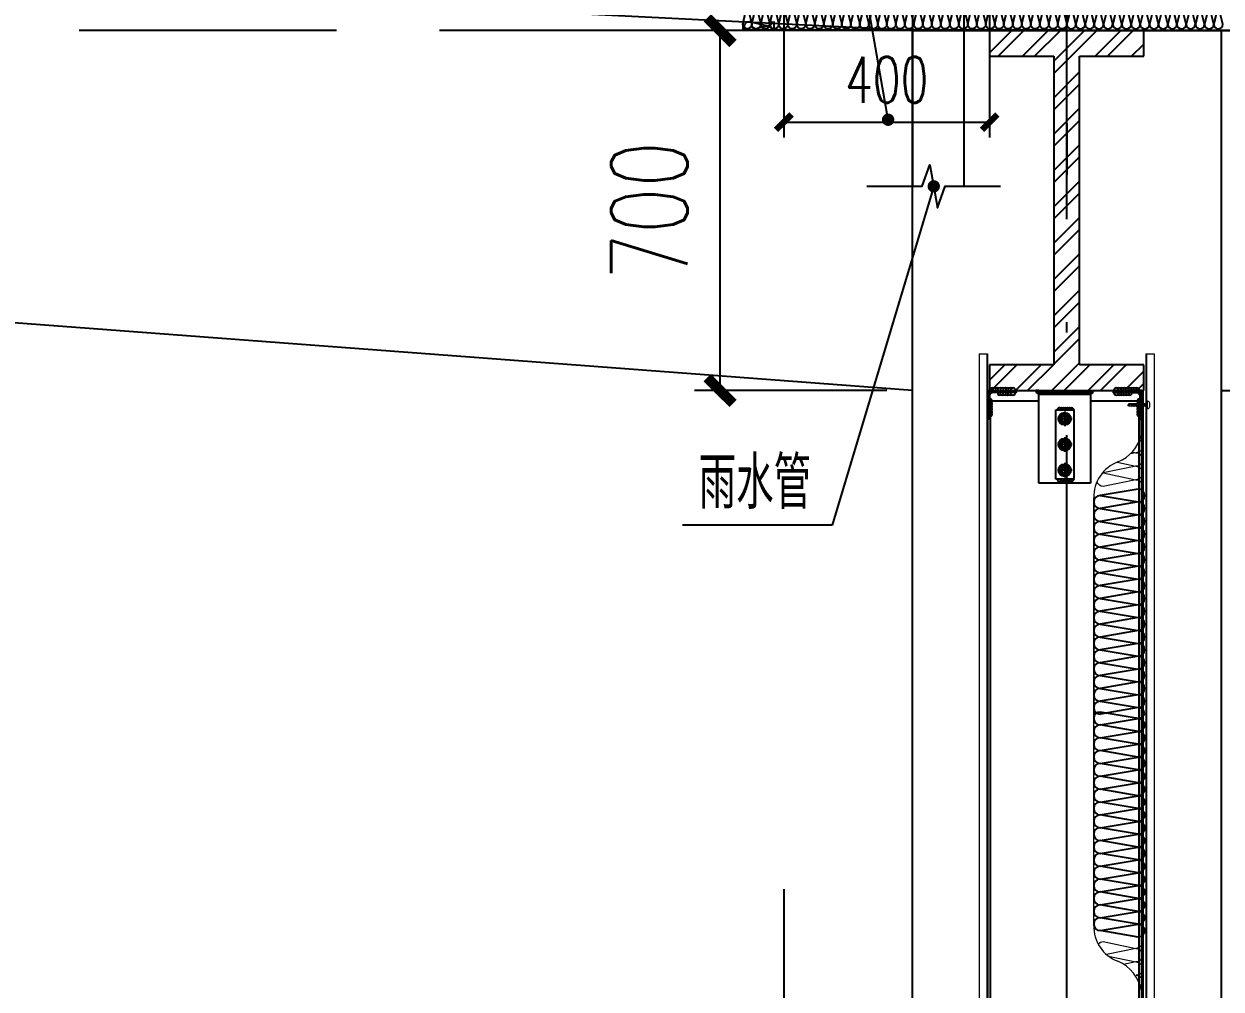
# Model space of a CAD drawing. Extents: x -1899985 to -450366, y 556196 to 2151267.
# Drawn here: x -1754638 to -1752310, y 578093 to 579970 of the extents above; entities that cross this region are included whole.
import ezdxf

# ---------------------------------------------------------------- set-up
doc = ezdxf.new("R2010")
doc.units = 0
doc.header["$LTSCALE"] = 1000
doc.header["$MEASUREMENT"] = 0
for name, pattern in [('__DASH', [0.35, 0.25, -0.1]), ('CENTER', [2, 1.25, -0.25, 0.25, -0.25]), ('DOTE', [2.4200000000000004, 2, -0.2, 0.02, -0.2]), ('ZN-DASH', [0.35, 0.25, -0.1])]:
    doc.linetypes.add(name, pattern=pattern)
doc.layers.get('Defpoints').update_dxf_attribs({"color": 210})
for name, color, linetype in [('!ZN1-填充-8', 8, 'Continuous'), ('!ZN4-焊缝-8', 8, 'Continuous'), ('!ZN4-辅助材料-1', 1, 'Continuous'), ('!ZN5-钢材投影-40', 40, 'Continuous'), ('!ZN5-钢材断面-2', 2, 'Continuous'), ('!ZN6-虚线-8', 8, 'ZN-DASH'), ('A-AXIS-DOTE', 14, 'DOTE'), ('A-AXIS-SYMB', 3, 'Continuous'), ('A-LIN-V', 9, 'Continuous'), ('COLUMN', 9, 'Continuous'), ('DIM_SYMB', 3, 'Continuous'), ('Fill', 8, 'Continuous'), ('PUB_TEXT', 7, 'Continuous'), ('建-墙-填充', 8, 'Continuous'), ('建-尺寸', 3, 'Continuous'), ('建-柱-钢', 9, 'Continuous'), ('焊缝', 8, 'Continuous')]:
    doc.layers.add(name, color=color, linetype=linetype)
doc.layers.add('0_INSULATION', color=252, linetype='Continuous', lineweight=9, transparency=0.2)
doc.layers.add('0_SCREW RIVET', color=4, linetype='Continuous', lineweight=15)
doc.layers.add('彩钢板', color=6, linetype='Continuous', lineweight=15)
doc.styles.add('_TCH_DIM', font='SIMPLEX', dxfattribs={"bigfont": 'GBCBIG'})
doc.styles.add('_TCH_DIM_T3', font='SIMPLEX', dxfattribs={"width": 0.7058823529411765, "bigfont": 'GBCBIG'})
doc.styles.add('A-DIM_T3', font='SIMPLEX', dxfattribs={"width": 0.7058823529411765, "bigfont": 'GBCBIG'})
doc.dimstyles.new('_TCH_ARCH&&30', dxfattribs={"dimtxt": 89.25, "dimasz": 30, "dimexe": 30, "dimexo": 30, "dimgap": 37.87500000000001, "dimtad": 1, "dimdec": 0, "dimzin": 0, "dimdsep": 46, "dimtxsty": '_TCH_DIM_T3', "dimblk": 'ARCHTICK', "dimcen": 0.09, "dimclrt": 7, "dimazin": 2, "dimtfac": 1, "dimtdec": 0, "dimtix": 1, "dimtmove": 2, "dimatfit": 3, "dimfxl": 0, "dimtolj": 1, "dimtzin": 0, "dimarcsym": 0})
doc.dimstyles.new('A-DIM&&50', dxfattribs={"dimtxt": 148.75, "dimasz": 50, "dimexe": 50, "dimexo": 50, "dimgap": 63.12500000000001, "dimtad": 1, "dimdec": 0, "dimzin": 0, "dimdsep": 46, "dimtxsty": 'A-DIM_T3', "dimblk": 'ARCHTICK', "dimcen": 0.09, "dimclrt": 7, "dimazin": 2, "dimtfac": 1, "dimtdec": 0, "dimtix": 1, "dimtmove": 2, "dimatfit": 3, "dimfxl": 0, "dimtolj": 1, "dimtzin": 0, "dimarcsym": 0})

# ---------------------------------------------------------------- blocks, each defined once
blk = doc.blocks.new('G$CBF9D2CED')
at = {"layer": '建-墙-填充'}
h = blk.add_hatch(dxfattribs=at)
h.set_pattern_fill('金属', color=256, scale=20, style=0)
h.set_pattern_definition([(45, (0, 0), (-35.35533905932738, 35.35533905932738), []), (45, (23.570226, 0), (-35.35533905932738, 35.35533905932738), [])])
h.paths.add_polyline_path([(-150.0000014852267, 2.117594704031944e-07), (-150.0000014852267, -49.99999992363155), (-25, -50), (-24.99999997392297, -649.9999995322432), (-150.0000006088521, -649.9999998990679), (-150.0000004386529, -700.0000004129251), (150.000001758337, -700.0000000594882), (150.0000015965197, -650.0000006910414), (24.99999989033677, -650.0000002298038), (25, -50), (149.9999985147733, -49.99999992363155), (149.9999985147733, 7.636845111846924e-08)])
at = {"layer": '建-柱-钢'}
for p, q in [((-150.0000014852267, 2.117594704031944e-07), (-150.0000014852267, -49.99999992363155)), ((149.9999985147733, 7.636845111846924e-08), (-150.0000014852267, 2.117594704031944e-07)), ((149.9999985147733, -49.99999992363155), (149.9999985147733, 7.636845111846924e-08)), ((-150.0000014852267, -49.99999992363155), (-25, -50)), ((-25, -50), (-24.99999997392297, -649.9999995322432)), ((24.99999989033677, -650.0000002298038), (25, -50)), ((25, -50), (149.9999985147733, -49.99999992363155)), ((-24.99999997392297, -649.9999995322432), (-150.0000006088521, -649.9999998990679)), ((-150.0000006088521, -649.9999998990679), (-150.0000004386529, -700.0000004129251)), ((150.0000015965197, -650.0000006910414), (24.99999989033677, -650.0000002298038)), ((150.000001758337, -700.0000000594882), (150.0000015965197, -650.0000006910414)), ((-150.0000004386529, -700.0000004129251), (150.000001758337, -700.0000000594882))]:
    blk.add_line(p, q, dxfattribs=at)
blk = doc.blocks.new('$LinePat$岩棉板')
at = {"color": 0}
for p, q in [((0, -17), (12, -67)), ((12, -67), (24, -17))]:
    blk.add_line(p, q, dxfattribs=at)
for points in [[(24, -1.5), (-3.552713678800501e-15, -1.5)], [(24, -84), (-3.552713678800501e-15, -84)]]:
    blk.add_lwpolyline(points)
for centre, start, end in [((12, -17), 0, 180), ((0, -67), 270, 0), ((24, -67), 180, 270)]:
    blk.add_arc(centre, 12, start, end, dxfattribs=at)
blk = doc.blocks.new('_ArchTick')
at = {"color": 0, "linetype": 'ByBlock', "const_width": 0.4}
blk.add_lwpolyline([(-0.5, -0.5), (0.5, 0.5)], dxfattribs=at)
blk = doc.blocks.new('*D509')
at = {"layer": 'A-AXIS-SYMB', "color": 0, "lineweight": -2}
for p, q in [((1161223.572525738, -3405789.26014045), (1161223.572525738, -3406047.267350091)), ((1161623.572524659, -3405789.260141014), (1161623.572524659, -3406047.267350091)), ((1161223.572525738, -3406017.267350091), (1161623.572524659, -3406017.267350091))]:
    blk.add_line(p, q, dxfattribs=at)
at = {"layer": 'Defpoints', "color": 0}
for p in [(1161223.572525738, -3405759.26014045), (1161623.572524659, -3405759.260141014), (1161623.572524659, -3406017.267350091)]:
    blk.add_point(p, dxfattribs=at)
at = {"layer": 'A-AXIS-SYMB', "color": 0, "lineweight": -2, "xscale": 30, "yscale": 30, "zscale": 30, "rotation": 180}
blk.add_blockref('_ArchTick', (1161223.572525738, -3406017.267350091), dxfattribs=at)
at = {"layer": 'A-AXIS-SYMB', "color": 0, "lineweight": -2, "xscale": 30, "yscale": 30, "zscale": 30}
blk.add_blockref('_ArchTick', (1161623.572524659, -3406017.267350091), dxfattribs=at)
at = {"layer": 'A-AXIS-SYMB', "color": 7, "insert": (1161423.572525199, -3405934.767350091), "char_height": 89.25, "attachment_point": 5, "style": '_TCH_DIM_T3'}
blk.add_mtext('\\A1;400', dxfattribs=at)
blk = doc.blocks.new('*D490')
at = {"layer": 'Defpoints', "color": 0}
for p in [(15826.1704230386, 699.9999999991852), (16200.00000000164, 699.9999999991853), (16200.00000000071, -8.148614718690586e-10)]:
    blk.add_point(p, dxfattribs=at)
at = {"layer": '建-尺寸', "color": 0, "lineweight": -2}
for p, q in [((16150.00000000164, 699.9999999991853), (15776.1704230386, 699.9999999991852)), ((15826.1704230386, -8.149215882500418e-10), (15826.1704230386, 699.9999999991852)), ((16150.00000000071, -8.14869512482307e-10), (15776.1704230386, -8.149296288632902e-10))]:
    blk.add_line(p, q, dxfattribs=at)
at = {"layer": '建-尺寸', "color": 0, "lineweight": -2, "xscale": 50, "yscale": 50, "zscale": 50}
for p, rotation in [((15826.1704230386, 699.9999999991852), 90), ((15826.1704230386, -8.149215882500418e-10), 270)]:
    blk.add_blockref('_ArchTick', p, dxfattribs=dict(at, rotation=rotation))
at = {"layer": '建-尺寸', "color": 7, "insert": (15688.6704230386, 349.9999999991806), "char_height": 148.75, "attachment_point": 5, "rotation": 90, "style": 'A-DIM_T3'}
blk.add_mtext('\\A1;700', dxfattribs=at)
blk = doc.blocks.new('*D491')
at = {"layer": 'Defpoints', "color": 0}
for p in [(250.0002795227384, 699.9999999991854), (623.8298564857712, 699.9999999991855), (250.0002795236652, -8.147870200265776e-10)]:
    blk.add_point(p, dxfattribs=at)
at = {"layer": '建-尺寸', "color": 0, "lineweight": -2}
for p, q in [((300.0002795227384, 699.9999999991855), (673.8298564857712, 699.9999999991855)), ((623.8298564857713, -8.147269036455945e-10), (623.8298564857712, 699.9999999991855)), ((300.0002795236652, -8.147789794133292e-10), (673.8298564857713, -8.147188630323461e-10))]:
    blk.add_line(p, q, dxfattribs=at)
at = {"layer": '建-尺寸', "color": 0, "lineweight": -2, "xscale": 50, "yscale": 50, "zscale": 50}
for p, rotation in [((623.8298564857712, 699.9999999991855), 90), ((623.8298564857713, -8.147269036455945e-10), 270)]:
    blk.add_blockref('_ArchTick', p, dxfattribs=dict(at, rotation=rotation))
at = {"layer": '建-尺寸', "color": 7, "insert": (486.3298564857712, 349.9999999991851), "char_height": 148.75, "attachment_point": 5, "rotation": 90, "style": 'A-DIM_T3'}
blk.add_mtext('\\A1;700', dxfattribs=at)
blk = doc.blocks.new('ZN-角钢56X56X4')
at = {"layer": '!ZN1-填充-8'}
h = blk.add_hatch(dxfattribs=at)
h.set_pattern_fill('ANSI32', color=256, scale=0.5, style=0)
h.set_pattern_definition([(45, (0, 0), (-3.367596045400933, 3.367596045400933), []), (45, (2.245065, 0), (-3.367596045400933, 3.367596045400933), [])])
edge = h.paths.add_edge_path()
edge.add_line((0, 0), (-1.243449787580175e-14, 56))
edge.add_line((0, 56), (2.66666666666606, 56))
edge.add_arc((2.666666666665151, 54.66666666666515), 1.333333333334849, 359.9999999999609, 89.99999999996089, ccw=False)
edge.add_line((4, 54.66666666666424), (4.00000000000001, 10))
edge.add_arc((10, 10), 6, 180, 270)
edge.add_line((10, 4), (54.66666666666606, 4.00000000000001))
edge.add_arc((54.66666666666515, 2.666666666665151), 1.333333333334849, 359.9999999999609, 89.99999999996089, ccw=False)
edge.add_line((56, 2.666666666664241), (56, 0))
edge.add_line((56, 0), (0, -1.243449787580175e-14))
at = {"layer": '!ZN5-钢材断面-2'}
blk.add_lwpolyline([(0, 0), (0, 56), (2.66666666666606, 56, -0.4142135623730951), (4, 54.66666666666424), (4, 10, 0.4142135623730951), (10, 4), (54.66666666666606, 4, -0.4142135623730951), (56, 2.666666666664241), (56, 0), (0, 0)], format="xyb", dxfattribs=at)
blk = doc.blocks.new('53456465')
at = {"layer": '!ZN1-填充-8', "ltscale": 2}
for points in [[(-1752620.39968195, 579476.6699625604), (-1752614.39968195, 579476.6699625604), (-1752614.39968195, 579470.6699625604, -0.4142135623730951)], [(-1752508.39968195, 579476.6699627778), (-1752514.39968195, 579476.6699627778), (-1752514.39968195, 579470.6699627778, 0.4142135623730951)]]:
    blk.add_hatch(color=8, dxfattribs=at).paths.add_polyline_path(points)
for points in [[(-1752614.39968195, 579476.6699625604), (-1752620.39968195, 579476.6699625604, 0.414213562373095), (-1752614.39968195, 579470.6699625604)], [(-1752514.39968195, 579476.6699627778), (-1752508.39968195, 579476.6699627778, -0.414213562373095), (-1752514.39968195, 579470.6699627778)]]:
    blk.add_lwpolyline(points, format="xyb", dxfattribs=at)
at = {"layer": '!ZN4-焊缝-8', "color": 8, "ltscale": 20}
for centre, radius, start, end in [((-1752704.726505566, 579476.6699628157), 4.999999999990565, 60.00000000160313, 180), ((-1752699.726505566, 579476.6699628157), 4.999999999990565, 60.00000000160313, 180), ((-1752699.726505566, 579476.6699628157), 4.999999999985448, 119.9999999983969, 180), ((-1752694.726505566, 579476.6699628157), 4.999999999990565, 60.00000000160313, 180), ((-1752694.726505566, 579476.6699628157), 4.999999999985448, 119.9999999983969, 180), ((-1752690.31859244, 579472.6699628157), 5.000000000003167, 180, 299.9999999983969), ((-1752689.726505566, 579476.6699628157), 4.999999999990565, 60.00000000160313, 180), ((-1752689.726505566, 579476.6699628157), 4.999999999985448, 119.9999999983969, 180), ((-1752685.31859244, 579472.6699628157), 5.000000000003167, 180, 299.9999999983969), ((-1752685.31859244, 579472.6699628157), 5, 180, 240.0000000016028), ((-1752684.726505566, 579476.6699628157), 4.999999999990565, 60.00000000160313, 180), ((-1752684.726505566, 579476.6699628157), 4.999999999985448, 119.9999999983969, 180), ((-1752680.31859244, 579472.6699628157), 5.000000000003167, 180, 299.9999999983969), ((-1752680.31859244, 579472.6699628157), 5, 180, 240.0000000016028), ((-1752679.726505566, 579476.6699628157), 4.999999999990565, 60.00000000160313, 180), ((-1752679.726505566, 579476.6699628157), 4.999999999985448, 119.9999999983969, 180), ((-1752675.31859244, 579472.6699628157), 5.000000000003167, 180, 299.9999999983969), ((-1752675.31859244, 579472.6699628157), 5, 180, 240.0000000016028), ((-1752674.726505566, 579476.6699628157), 4.999999999990565, 60.00000000160313, 180), ((-1752674.726505566, 579476.6699628157), 4.999999999985448, 119.9999999983969, 180), ((-1752670.31859244, 579472.6699628157), 5.000000000003167, 180, 299.9999999983969), ((-1752670.31859244, 579472.6699628157), 5, 180, 240.0000000016028), ((-1752669.726505566, 579476.6699628157), 5.000000000003167, 60.00000000160313, 180), ((-1752669.726505566, 579476.6699628157), 5, 119.9999999983969, 180), ((-1752665.31859244, 579472.6699628157), 5, 180, 0), ((-1752665.31859244, 579472.6699628157), 5, 180, 240.0000000016028), ((-1752664.726505566, 579476.6699628157), 5, 0, 180), ((-1752664.726505566, 579476.6699628157), 5, 119.9999999983969, 180), ((-1752464.072858022, 579476.6699628157), 5, 0, 180), ((-1752463.480771148, 579472.6699628157), 5, 180, 0), ((-1752459.072858022, 579476.6699628157), 5.000000000003167, 0, 119.9999999983969), ((-1752464.072858022, 579476.6699628157), 5, 0, 60.00000000160313), ((-1752463.480771148, 579472.6699628157), 5, 299.9999999983969, 0), ((-1752458.480771148, 579472.6699628157), 5.000000000003167, 240.0000000016028, 0), ((-1752454.072858022, 579476.6699628157), 4.999999999990565, 0, 119.9999999983969), ((-1752459.072858022, 579476.6699628157), 5, 0, 60.00000000160313), ((-1752458.480771148, 579472.6699628157), 5, 299.9999999983969, 0), ((-1752453.480771148, 579472.6699628157), 5.000000000003167, 240.0000000016028, 0), ((-1752449.072858022, 579476.6699628157), 4.999999999990565, 0, 119.9999999983969), ((-1752454.072858022, 579476.6699628157), 4.999999999985448, 0, 60.00000000160313), ((-1752453.480771148, 579472.6699628157), 5, 299.9999999983969, 0), ((-1752448.480771148, 579472.6699628157), 5.000000000003167, 240.0000000016028, 0), ((-1752444.072858022, 579476.6699628157), 4.999999999990565, 0, 119.9999999983969), ((-1752449.072858022, 579476.6699628157), 4.999999999985448, 0, 60.00000000160313), ((-1752448.480771148, 579472.6699628157), 5, 299.9999999983969, 0), ((-1752443.480771148, 579472.6699628157), 5.000000000003167, 240.0000000016028, 0), ((-1752439.072858022, 579476.6699628157), 4.999999999990565, 0, 119.9999999983969), ((-1752444.072858022, 579476.6699628157), 4.999999999985448, 0, 60.00000000160313), ((-1752443.480771148, 579472.6699628157), 5, 299.9999999983969, 0), ((-1752438.480771148, 579472.6699628157), 5.000000000003167, 240.0000000016028, 0), ((-1752434.072858022, 579476.6699628157), 4.999999999990565, 0, 119.9999999983969), ((-1752439.072858022, 579476.6699628157), 4.999999999985448, 0, 60.00000000160313), ((-1752429.072858022, 579476.6699628157), 4.999999999990565, 0, 119.9999999983969), ((-1752434.072858022, 579476.6699628157), 4.999999999985448, 0, 60.00000000160313), ((-1752424.072858022, 579476.6699628157), 4.999999999990565, 0, 119.9999999983969), ((-1752429.072858022, 579476.6699628157), 4.999999999985448, 0, 60.00000000160313), ((-1752710.399681794, 579455.4746496464), 5, 270, 90), ((-1752710.399681794, 579455.4746496463), 4.999999999985448, 270, 330.0000000016246), ((-1752710.399681794, 579450.4746496464), 4.999999999990565, 270, 29.99999999837536), ((-1752710.399681794, 579450.4746496463), 4.999999999985448, 270, 330.0000000016246), ((-1752710.399681794, 579445.4746496464), 4.999999999990565, 270, 29.99999999837536), ((-1752418.399681794, 579455.4746496464), 5, 90, 270), ((-1752418.399681794, 579450.4746496464), 4.999999999990565, 150.0000000016246, 270), ((-1752418.399681794, 579445.4746496464), 4.999999999990565, 150.0000000016246, 270), ((-1752418.399681794, 579455.4746496463), 4.999999999985448, 209.9999999983754, 270), ((-1752418.399681794, 579450.4746496463), 4.999999999985448, 209.9999999983754, 270), ((-1752710.399681794, 579445.4746496463), 4.999999999985448, 270, 330.0000000016246), ((-1752710.399681794, 579440.4746496464), 4.999999999990565, 270, 29.99999999837536), ((-1752710.399681794, 579440.4746496463), 4.999999999985448, 270, 330.0000000016246), ((-1752710.399681794, 579435.4746496464), 4.999999999990565, 270, 29.99999999837536), ((-1752710.399681794, 579435.4746496463), 4.999999999985448, 270, 330.0000000016246), ((-1752710.399681794, 579430.4746496464), 4.999999999990565, 270, 29.99999999837536), ((-1752418.399681794, 579440.4746496464), 4.999999999990565, 150.0000000016246, 270), ((-1752418.399681794, 579435.4746496464), 4.999999999990565, 150.0000000016246, 270), ((-1752418.399681794, 579430.4746496464), 4.999999999990565, 150.0000000016246, 270), ((-1752418.399681794, 579445.4746496463), 4.999999999985448, 209.9999999983754, 270), ((-1752418.399681794, 579440.4746496463), 4.999999999985448, 209.9999999983754, 270), ((-1752418.399681794, 579435.4746496463), 4.999999999985448, 209.9999999983754, 270)]:
    blk.add_arc(centre, radius, start, end, dxfattribs=at)
at = {"layer": '!ZN4-辅助材料-1'}
for centre, radius, start, end in [((-1752574.89968195, 579439.1699627778), 4, 0, 180), ((-1752570.89968195, 579439.1699627778), 4, 0, 119.9999999983969), ((-1752574.899681949, 579439.1699627778), 3.999999999985176, 0, 60.00000000160313), ((-1752566.89968195, 579439.1699627778), 4, 0, 119.9999999983969), ((-1752570.899681949, 579439.1699627778), 3.999999999985176, 0, 60.00000000160313), ((-1752562.89968195, 579439.1699627778), 4, 0, 119.9999999983969), ((-1752566.899681949, 579439.1699627778), 3.999999999985176, 0, 60.00000000160313), ((-1752558.89968195, 579439.1699627778), 4, 0, 119.9999999983969), ((-1752562.899681949, 579439.1699627778), 3.999999999985176, 0, 60.00000000160313), ((-1752554.89968195, 579439.1699627778), 4, 0, 119.9999999983969), ((-1752558.899681949, 579439.1699627778), 3.999999999985176, 0, 60.00000000160313), ((-1752550.89968195, 579439.1699627778), 4, 0, 119.9999999983969), ((-1752554.899681949, 579439.1699627778), 3.999999999985176, 0, 60.00000000160313), ((-1752574.89968195, 579304.1699627778), 4, 180, 0), ((-1752570.89968195, 579304.1699627778), 4, 240.0000000016028, 0), ((-1752574.899681949, 579304.1699627778), 3.999999999985176, 299.9999999983969, 0), ((-1752566.89968195, 579304.1699627778), 4, 240.0000000016028, 0), ((-1752570.899681949, 579304.1699627778), 3.999999999985176, 299.9999999983969, 0), ((-1752562.89968195, 579304.1699627778), 4, 240.0000000016028, 0), ((-1752566.899681949, 579304.1699627778), 3.999999999985176, 299.9999999983969, 0), ((-1752558.89968195, 579304.1699627778), 4, 240.0000000016028, 0), ((-1752562.899681949, 579304.1699627778), 3.999999999985176, 299.9999999983969, 0), ((-1752554.89968195, 579304.1699627778), 4, 240.0000000016028, 0), ((-1752558.899681949, 579304.1699627778), 3.999999999985176, 299.9999999983969, 0), ((-1752550.89968195, 579304.1699627778), 4, 240.0000000016028, 0), ((-1752554.899681949, 579304.1699627778), 3.999999999985176, 299.9999999983969, 0)]:
    blk.add_arc(centre, radius, start, end, dxfattribs=at)
at = {"layer": '!ZN5-钢材投影-40'}
for p, q in [((-1752614.39968195, 579296.6699520444), (-1752614.39968195, 579476.6699627778)), ((-1752614.39968195, 579476.6699627778), (-1752514.39968195, 579476.6699627778)), ((-1752514.39968195, 579476.6699627778), (-1752514.39968195, 579296.6699520444)), ((-1752714.399681794, 579456.6699628157), (-1752714.399681794, 578848.6699628157)), ((-1752414.399681794, 578848.6699628157), (-1752414.399681794, 579456.6699628157)), ((-1752581.89968195, 579304.1699627778), (-1752581.89968195, 579439.1699627778)), ((-1752581.89968195, 579439.1699627778), (-1752546.89968195, 579439.1699627778)), ((-1752546.89968195, 579439.1699627778), (-1752546.89968195, 579304.1699627778)), ((-1752514.39968195, 579296.6699520444), (-1752614.39968195, 579296.6699520444)), ((-1752546.89968195, 579304.1699627778), (-1752581.89968195, 579304.1699627778)), ((-1752546.89968195, 579304.1699627778), (-1752546.89968195, 579304.1699627778)), ((-1752714.399681794, 578848.6699628157), (-1752714.399681797, 572304.6699724447)), ((-1752414.399681796, 572304.6699724447), (-1752414.399681794, 578848.6699628157))]:
    blk.add_line(p, q, dxfattribs=at)
at = {"layer": '!ZN5-钢材投影-40', "ltscale": 50}
for p, q in [((-1752514.39968195, 579468.6699627778), (-1752614.39968195, 579468.6699627778)), ((-1752714.399681794, 579456.6699628157), (-1752614.39968195, 579456.6699628157)), ((-1752514.39968195, 579456.6699628156), (-1752414.399681794, 579456.6699628156))]:
    blk.add_line(p, q, dxfattribs=at)
at = {"layer": '!ZN6-虚线-8', "ltscale": 30}
for p, q in [((-1752714.999681794, 579548.2201198769), (-1752714.999681794, 578848.6699628157)), ((-1752405.799681794, 579548.2201198769), (-1752405.799681794, 578848.6699628157)), ((-1752709.399681794, 579456.6699628157), (-1752709.399681794, 578848.6699628157)), ((-1752419.399681794, 578848.6699628157), (-1752419.399681794, 579456.6699628157)), ((-1752714.999681794, 578848.6699628157), (-1752714.999681794, 572304.6699724447)), ((-1752709.399681794, 578848.6699628157), (-1752709.399681796, 572304.6699724447)), ((-1752419.399681794, 577648.6699628157), (-1752419.399681794, 578848.6699628157)), ((-1752405.799681794, 578848.6699628157), (-1752405.799681794, 577648.6699628157))]:
    blk.add_line(p, q, dxfattribs=at)
at = {"color": 0, "linetype": 'CENTER', "ltscale": 3}
for p, q in [((-1752550.125044488, 579421.6699627778), (-1752578.67431941, 579421.6699627778)), ((-1752564.39968195, 579435.9446002388), (-1752564.39968195, 579407.3953253166)), ((-1752564.39968195, 579385.9446002388), (-1752564.39968195, 579357.3953253166)), ((-1752550.125044488, 579371.6699627778), (-1752578.67431941, 579371.6699627778)), ((-1752564.39968195, 579335.9446002388), (-1752564.39968195, 579307.3953253166)), ((-1752550.125044488, 579321.6699627778), (-1752578.67431941, 579321.6699627778))]:
    blk.add_line(p, q, dxfattribs=at)
at = {"linetype": 'ByBlock', "ltscale": 10}
for points in [[(-1752573.39968195, 579426.8661152004), (-1752564.39968195, 579432.0622676231), (-1752555.39968195, 579426.8661152004), (-1752555.39968195, 579416.4738103551), (-1752564.39968195, 579411.2776579323), (-1752573.39968195, 579416.4738103551)], [(-1752573.39968195, 579376.8661152004), (-1752564.39968195, 579382.0622676231), (-1752555.39968195, 579376.8661152004), (-1752555.39968195, 579366.4738103551), (-1752564.39968195, 579361.2776579323), (-1752573.39968195, 579366.4738103551)], [(-1752573.39968195, 579326.8661152004), (-1752564.39968195, 579332.0622676231), (-1752555.39968195, 579326.8661152004), (-1752555.39968195, 579316.4738103551), (-1752564.39968195, 579311.2776579323), (-1752573.39968195, 579316.4738103551)]]:
    blk.add_lwpolyline(points, close=True, dxfattribs=at)
for centre, radius in [((-1752564.39968195, 579421.6699627778), 12), ((-1752564.39968195, 579421.6699627778), 9), ((-1752564.39968195, 579421.6699627778), 6), ((-1752564.39968195, 579371.6699627778), 12), ((-1752564.39968195, 579371.6699627778), 9), ((-1752564.39968195, 579371.6699627778), 6), ((-1752564.39968195, 579321.6699627778), 12), ((-1752564.39968195, 579321.6699627778), 9), ((-1752564.39968195, 579321.6699627778), 6)]:
    blk.add_circle(centre, radius, dxfattribs=at)
for centre in [(-1752564.39968195, 579421.6699627778), (-1752564.39968195, 579371.6699627778), (-1752564.39968195, 579321.6699627778)]:
    blk.add_arc(centre, 5.190000000000509, 90, 0, dxfattribs=at)
at = {"layer": '0_INSULATION'}
for p, q in [((-1752415.81817425, 579389.8727027387), (-1752415.262650948, 579476.6699628157)), ((-1752411.822512668, 579476.6699628157), (-1752411.822512668, 578848.6699628157)), ((-1752426.222162594, 579355.7256381129), (-1752437.106872399, 579353.4630511864)), ((-1752433.53388021, 579357.2428638482), (-1752426.222162594, 579355.7256381129)), ((-1752426.217608766, 579329.50366776), (-1752489.343846421, 579316.3817193942)), ((-1752462.567489039, 579337.0464883016), (-1752426.217608766, 579329.50366776)), ((-1752489.343846421, 579316.3817193942), (-1752426.213054938, 579303.281697407)), ((-1752426.213054938, 579303.281697407), (-1752489.339292592, 579290.1597490412)), ((-1752507.822512668, 578848.6699628157), (-1752507.822512668, 579267.7174153823)), ((-1752507.822512668, 579262.1284745396), (-1752507.822512668, 578848.6699628157)), ((-1752507.822512668, 578436.5152613312), (-1752507.822512668, 578848.6699628157)), ((-1752411.822512668, 578848.6699628157), (-1752411.822512668, 577648.6699628157)), ((-1752489.393938534, 578404.8233932763), (-1752426.26314705, 578391.7233712891)), ((-1752426.26314705, 578391.7233712891), (-1752483.280449894, 578379.8712772684)), ((-1752479.075161319, 578376.4611590368), (-1752426.258593222, 578365.5014009363)), ((-1752426.258593222, 578365.5014009363), (-1752449.786543821, 578360.6106841062))]:
    blk.add_line(p, q, dxfattribs=at)
for centre, radius, start, end in [((-1752489.406364975, 579407.876737396), 75.75861058733942, 292.1666433691672, 346.2521164813895), ((-1752435.854373048, 579270.1745216377), 72.01007215283161, 110.2875112846205, 181.9554091080252), ((-1752435.854373048, 578434.0581550758), 72.0100721528292, 178.0445908919748, 249.7124887153796), ((-1752490.959602347, 578295.6222283714), 77.0328910046967, 9.827985264042207, 66.96933935179948)]:
    blk.add_arc(centre, radius, start, end, dxfattribs=at)
at = {"layer": '0_INSULATION', "extrusion": (0, 0, -1)}
for centre, major_axis, ratio, start_param, end_param in [((-1752425.224439509, 579368.8366232893), (-0.002276914641104071, 13.11098517646307), 0.98825321593543, 0.5246565959028442, 1.570796326826422), ((-1752425.473388299, 579369.075714501), (-8.381229425083259, -10.65084468578086), 0.9607585218752868, 4.082779993727787, 5.653576320523127), ((-1752426.21988568, 579342.6146529365), (-0.002276914641104071, 13.11098517646307), 0.98825321593543, 3.22430970811638e-11, 1.570796326826422), ((-1752426.21988568, 579342.6146529365), (-0.002276913998807523, 13.11098517644863), 0.9882532159365272, 1.570796326776899, 3.141592653572465), ((-1752426.215331852, 579316.3926825834), (-0.002276914641104071, 13.11098517646307), 0.98825321593543, 3.22430970811638e-11, 1.570796326826422), ((-1752489.341569507, 579303.2707342177), (-0.002276913227591154, 13.11098517646332), 0.9882532159332102, 6.139661749825465, 6.283185307102736), ((-1752489.346123335, 579329.4927045706), (-0.002276913227591154, 13.11098517646332), 0.9882532159332102, 3.141592653512943, 3.269368162938339), ((-1752426.215331852, 579316.3926825834), (-0.002276913998807523, 13.11098517644863), 0.9882532159365272, 1.570796326776899, 3.141592653572465), ((-1752489.341569507, 579303.2707342177), (-0.002276913227591154, 13.11098517646332), 0.9882532159332102, 3.141592653512943, 4.40714468953711), ((-1752426.210778023, 579290.1707122306), (-0.002276914641104071, 13.11098517646307), 0.98825321593543, 3.22430970811638e-11, 1.570796326826422), ((-1752489.39166162, 578391.7124080998), (-0.002276913227591154, 13.11098517646332), 0.9882532159332102, 5.406397155839577, 6.283185307102736), ((-1752426.265423965, 578404.8343564655), (-0.002276913998807523, 13.11098517644863), 0.9882532159365272, 1.570796326776899, 3.141592653572465), ((-1752426.260870136, 578378.6123861127), (-0.002276914641104071, 13.11098517646307), 0.98825321593543, 3.22430970811638e-11, 1.570796326826422), ((-1752426.260870136, 578378.6123861127), (-0.002276913998807523, 13.11098517644863), 0.9882532159365272, 1.570796326776899, 3.141592653572465), ((-1752425.505270883, 578352.1514931086), (-8.38537677501672, 10.64778926701664), 0.9607471217953485, 0.6296547296342334, 2.200451056428872), ((-1752425.256316308, 578352.3904157598), (-0.002276913998807523, 13.11098517644863), 0.9882532159365272, 1.570796326776899, 3.141592653572465), ((-1752425.251762479, 578326.1684454068), (-0.002276914641104071, 13.11098517646307), 0.98825321593543, 3.22430970811638e-11, 1.570796326826422), ((-1752425.251762479, 578326.1684454068), (-0.002276913998807523, 13.11098517644863), 0.9882532159365272, 1.570796326776899, 2.416555155843697)]:
    blk.add_ellipse(centre, major_axis=major_axis, ratio=ratio, start_param=start_param, end_param=end_param, dxfattribs=at)
at = {"layer": '0_SCREW RIVET'}
for p, q in [((-1752441.799681794, 579448.6699628157), (-1752439.99858453, 579450.9206703737)), ((-1752440.000212722, 579446.4199628157), (-1752441.799681794, 579448.6699628157)), ((-1752434.988808247, 579446.4199628156), (-1752440.000212722, 579446.4199628157)), ((-1752434.594456748, 579450.9199628157), (-1752439.999150743, 579450.9199628157)), ((-1752432.780474348, 579446.4199628584), (-1752434.486892004, 579446.4199628156)), ((-1752432.386122849, 579450.9199628584), (-1752434.092540506, 579450.9199628156)), ((-1752430.572141159, 579446.4199617975), (-1752432.278558207, 579446.4199616957)), ((-1752430.17778966, 579450.9199617975), (-1752431.884206708, 579450.9199616957)), ((-1752428.363807868, 579446.4199618993), (-1752430.070224916, 579446.4199617975)), ((-1752427.969456369, 579450.9199618993), (-1752429.675873417, 579450.9199617975)), ((-1752426.155474576, 579446.4199620011), (-1752427.861891625, 579446.4199618993)), ((-1752425.761123078, 579450.9199620011), (-1752427.467540126, 579450.9199618993)), ((-1752423.947141285, 579446.4199621029), (-1752425.653558333, 579446.4199620011)), ((-1752423.552789786, 579450.9199621029), (-1752425.259206835, 579450.9199620011)), ((-1752421.738807994, 579446.4199622048), (-1752423.445225042, 579446.4199621029)), ((-1752421.344456495, 579450.9199622048), (-1752423.050873544, 579450.9199621029)), ((-1752419.530474703, 579446.4199623066), (-1752421.236891751, 579446.4199622048)), ((-1752419.136123204, 579450.9199623066), (-1752420.842540252, 579450.9199622048)), ((-1752417.322141412, 579446.4199624084), (-1752419.02855846, 579446.4199623066)), ((-1752416.927789913, 579450.9199624084), (-1752418.634206961, 579450.9199623066)), ((-1752415.11380812, 579446.4199625102), (-1752416.820225169, 579446.4199624084)), ((-1752414.719456622, 579450.9199625102), (-1752416.42587367, 579450.9199624084)), ((-1752412.905474829, 579446.419962612), (-1752414.611891878, 579446.4199625102)), ((-1752412.511123331, 579450.919962612), (-1752414.217540379, 579450.9199625102)), ((-1752410.697141538, 579446.4199627138), (-1752412.403558586, 579446.419962612)), ((-1752410.302790039, 579450.9199627138), (-1752412.009207088, 579450.919962612)), ((-1752408.488808247, 579446.4199628157), (-1752410.195225295, 579446.4199627138)), ((-1752408.094456748, 579450.9199628156), (-1752409.800873797, 579450.9199627138)), ((-1752405.799681794, 579446.4199628157), (-1752407.986892004, 579446.4199628156)), ((-1752405.799681794, 579450.9199628157), (-1752407.592540506, 579450.9199628156))]:
    blk.add_line(p, q, dxfattribs=at)
for points in [[(-1752441.799681794, 579448.6699628157), (-1752433.173856894, 579450.0139166706), (-1752434.608127629, 579450.6519658979), (-1752434.642607251, 579450.6225846446), (-1752435.105577356, 579450.920196406)], [(-1752434.185756969, 579449.8562567339), (-1752434.486892004, 579446.4199628156), (-1752434.781666959, 579445.9199628156), (-1752434.988808247, 579446.4199628157), (-1752434.694621161, 579449.7769727234)], [(-1752434.134490647, 579450.4412638991), (-1752434.092540506, 579450.9199628156), (-1752434.299681794, 579451.4199628157), (-1752434.594456748, 579450.9199628157), (-1752434.618734365, 579450.6429275387)]]:
    blk.add_lwpolyline(points, dxfattribs=at)
for points in [[(-1752432.78047445, 579446.4199616957), (-1752432.386122951, 579450.9199616957), (-1752432.091347996, 579451.4199616957), (-1752431.884206708, 579450.9199616957), (-1752432.278558207, 579446.4199616957), (-1752432.573333161, 579445.9199616957)], [(-1752430.572141159, 579446.4199617975), (-1752430.17778966, 579450.9199617975), (-1752429.883014705, 579451.4199617975), (-1752429.675873417, 579450.9199617975), (-1752430.070224916, 579446.4199617975), (-1752430.36499987, 579445.9199617975)], [(-1752428.363807868, 579446.4199618993), (-1752427.969456369, 579450.9199618993), (-1752427.674681414, 579451.4199618993), (-1752427.467540126, 579450.9199618993), (-1752427.861891625, 579446.4199618993), (-1752428.156666579, 579445.9199618993)], [(-1752426.155474576, 579446.4199620011), (-1752425.761123078, 579450.9199620011), (-1752425.466348123, 579451.4199620011), (-1752425.259206835, 579450.9199620011), (-1752425.653558333, 579446.4199620011), (-1752425.948333288, 579445.9199620011)], [(-1752423.947141285, 579446.419962103), (-1752423.552789786, 579450.9199621029), (-1752423.258014832, 579451.4199621029), (-1752423.050873544, 579450.9199621029), (-1752423.445225042, 579446.4199621029), (-1752423.739999997, 579445.9199621029)], [(-1752421.738807994, 579446.4199622048), (-1752421.344456495, 579450.9199622048), (-1752421.049681541, 579451.4199622048), (-1752420.842540252, 579450.9199622048), (-1752421.236891751, 579446.4199622048), (-1752421.531666706, 579445.9199622048)], [(-1752419.530474703, 579446.4199623066), (-1752419.136123204, 579450.9199623066), (-1752418.841348249, 579451.4199623066), (-1752418.634206961, 579450.9199623066), (-1752419.02855846, 579446.4199623066), (-1752419.323333415, 579445.9199623066)], [(-1752417.322141412, 579446.4199624084), (-1752416.927789913, 579450.9199624084), (-1752416.633014958, 579451.4199624084), (-1752416.42587367, 579450.9199624084), (-1752416.820225169, 579446.4199624084), (-1752417.115000123, 579445.9199624084)], [(-1752415.11380812, 579446.4199625102), (-1752414.719456622, 579450.9199625102), (-1752414.424681667, 579451.4199625102), (-1752414.217540379, 579450.9199625102), (-1752414.611891878, 579446.4199625102), (-1752414.906666832, 579445.9199625102)], [(-1752412.905474829, 579446.4199626121), (-1752412.511123331, 579450.919962612), (-1752412.216348376, 579451.419962612), (-1752412.009207088, 579450.919962612), (-1752412.403558586, 579446.419962612), (-1752412.698333541, 579445.919962612)], [(-1752410.697141538, 579446.4199627138), (-1752410.302790039, 579450.9199627138), (-1752410.008015085, 579451.4199627138), (-1752409.800873797, 579450.9199627138), (-1752410.195225295, 579446.4199627138), (-1752410.49000025, 579445.9199627138)], [(-1752408.488808247, 579446.4199628157), (-1752408.094456748, 579450.9199628156), (-1752407.799681794, 579451.4199628156), (-1752407.592540506, 579450.9199628156), (-1752407.986892004, 579446.4199628156), (-1752408.281666959, 579445.9199628156)], [(-1752403.799681794, 579444.1699628156), (-1752403.799681794, 579453.1699628156), (-1752405.799681794, 579453.1699628157), (-1752405.799681794, 579444.1699628156)]]:
    blk.add_lwpolyline(points, close=True, dxfattribs=at)
blk.add_lwpolyline([(-1752403.063991035, 579441.6699628157, 0.4142135623730904), (-1752399.063991035, 579445.6699628156), (-1752399.063991035, 579451.6699628156, 0.4142135623731018), (-1752403.063991035, 579455.6699628157), (-1752403.049681794, 579455.6699628156), (-1752403.799681794, 579455.6699628156), (-1752403.799681794, 579441.6699628156), (-1752403.049681794, 579441.6699628156)], format="xyb", close=True, dxfattribs=at)
at = {"layer": 'Fill'}
for p, q in [((-1752421.513044333, 579284.9369565462), (-1752495.49258862, 579272.2668805941)), ((-1752495.49258862, 579272.2668805941), (-1752421.513044333, 579259.9369565462)), ((-1752421.513044333, 579259.9369565462), (-1752495.49258862, 579247.2668805941)), ((-1752495.49258862, 579247.2668805941), (-1752421.513044333, 579234.9369565462)), ((-1752421.513044333, 579234.9369565462), (-1752495.49258862, 579222.2668805941)), ((-1752495.49258862, 579222.2668805941), (-1752421.513044333, 579209.9369565462)), ((-1752421.513044333, 579209.9369565462), (-1752495.49258862, 579197.2668805941)), ((-1752495.49258862, 579197.2668805941), (-1752421.513044333, 579184.9369565462)), ((-1752421.513044333, 579184.9369565462), (-1752495.49258862, 579172.2668805941)), ((-1752495.49258862, 579172.2668805941), (-1752421.513044333, 579159.9369565462)), ((-1752421.513044333, 579159.9369565462), (-1752495.49258862, 579147.2668805941)), ((-1752495.49258862, 579147.2668805941), (-1752421.513044333, 579134.9369565462)), ((-1752421.513044333, 579134.9369565462), (-1752495.49258862, 579122.2668805941)), ((-1752495.49258862, 579122.2668805941), (-1752421.513044333, 579109.9369565462)), ((-1752421.513044333, 579109.9369565462), (-1752495.49258862, 579097.2668805941)), ((-1752495.49258862, 579097.2668805941), (-1752421.513044333, 579084.9369565462)), ((-1752421.513044333, 579084.9369565462), (-1752495.49258862, 579072.2668805941)), ((-1752495.49258862, 579072.2668805941), (-1752421.513044333, 579059.9369565462)), ((-1752421.513044333, 579059.9369565462), (-1752495.49258862, 579047.2668805941)), ((-1752495.49258862, 579047.2668805941), (-1752421.513044333, 579034.9369565462)), ((-1752421.513044333, 579034.9369565462), (-1752495.49258862, 579022.2668805941)), ((-1752495.49258862, 579022.2668805941), (-1752421.513044333, 579009.9369565462)), ((-1752421.513044333, 579009.9369565462), (-1752495.49258862, 578997.2668805941)), ((-1752495.49258862, 578997.2668805941), (-1752421.513044333, 578984.9369565462)), ((-1752421.513044333, 578984.9369565462), (-1752495.49258862, 578972.2668805941)), ((-1752495.49258862, 578972.2668805941), (-1752421.513044333, 578959.9369565462)), ((-1752421.513044333, 578959.9369565462), (-1752495.49258862, 578947.2668805941)), ((-1752495.49258862, 578947.2668805941), (-1752421.513044333, 578934.9369565462)), ((-1752421.513044333, 578934.9369565462), (-1752495.49258862, 578922.2668805941)), ((-1752495.49258862, 578922.2668805941), (-1752421.513044333, 578909.9369565462)), ((-1752421.513044333, 578909.9369565462), (-1752495.49258862, 578897.2668805941)), ((-1752495.49258862, 578897.2668805941), (-1752421.513044333, 578884.9369565462)), ((-1752421.513044333, 578884.9369565462), (-1752495.49258862, 578872.2668805941)), ((-1752495.49258862, 578872.2668805941), (-1752421.513044333, 578859.9369565462)), ((-1752421.513044333, 578859.9369565462), (-1752495.49258862, 578847.2668805941))]:
    blk.add_line(p, q, dxfattribs=at)
blk.add_lwpolyline([(-1752409.273168435, 578848.6699628157, -0.3555469555555305), (-1752421.513044333, 578838.7067793246), (-1752495.49258862, 578851.3768552766, 1), (-1752495.49258862, 578826.3768552766), (-1752421.513044333, 578838.7067793246, -1), (-1752421.513044333, 578813.7067793246), (-1752495.49258862, 578826.3768552766, 1), (-1752495.49258862, 578801.3768552766), (-1752421.513044333, 578813.7067793246, -1), (-1752421.513044333, 578788.7067793246), (-1752495.49258862, 578801.3768552766, 1), (-1752495.49258862, 578776.3768552766), (-1752421.513044333, 578788.7067793246, -1), (-1752421.513044333, 578763.7067793246), (-1752495.49258862, 578776.3768552766, 1), (-1752495.49258862, 578751.3768552766), (-1752421.513044333, 578763.7067793246, -1), (-1752421.513044333, 578738.7067793246), (-1752495.49258862, 578751.3768552766, 1), (-1752495.49258862, 578726.3768552766), (-1752421.513044333, 578738.7067793246, -1), (-1752421.513044333, 578713.7067793246), (-1752495.49258862, 578726.3768552766, 1), (-1752495.49258862, 578701.3768552766), (-1752421.513044333, 578713.7067793246, -1), (-1752421.513044333, 578688.7067793246), (-1752495.49258862, 578701.3768552766, 1), (-1752495.49258862, 578676.3768552766), (-1752421.513044333, 578688.7067793246, -1), (-1752421.513044333, 578663.7067793246), (-1752495.49258862, 578676.3768552766, 1), (-1752495.49258862, 578651.3768552766), (-1752421.513044333, 578663.7067793246, -1), (-1752421.513044333, 578638.7067793246), (-1752495.49258862, 578651.3768552766, 1), (-1752495.49258862, 578626.3768552766), (-1752421.513044333, 578638.7067793246, -1), (-1752421.513044333, 578613.7067793246), (-1752495.49258862, 578626.3768552766, 1), (-1752495.49258862, 578601.3768552766), (-1752421.513044333, 578613.7067793246, -1), (-1752421.513044333, 578588.7067793246), (-1752495.49258862, 578601.3768552766, 1), (-1752495.49258862, 578576.3768552766), (-1752421.513044333, 578588.7067793246, -1), (-1752421.513044333, 578563.7067793246), (-1752495.49258862, 578576.3768552766, 1), (-1752495.49258862, 578551.3768552766), (-1752421.513044333, 578563.7067793246, -1), (-1752421.513044333, 578538.7067793246), (-1752495.49258862, 578551.3768552766, 1), (-1752495.49258862, 578526.3768552766), (-1752421.513044333, 578538.7067793246, -1), (-1752421.513044333, 578513.7067793246), (-1752495.49258862, 578526.3768552766, 1), (-1752495.49258862, 578501.3768552766), (-1752421.513044333, 578513.7067793246, -1), (-1752421.513044333, 578488.7067793246), (-1752495.49258862, 578501.3768552766, 1), (-1752495.49258862, 578476.3768552766), (-1752421.513044333, 578488.7067793246, -1), (-1752421.513044333, 578463.7067793246), (-1752495.49258862, 578476.3768552766, 1), (-1752495.49258862, 578451.3768552766), (-1752421.513044333, 578463.7067793246, -1), (-1752421.513044333, 578438.7067793246), (-1752495.49258862, 578451.3768552766, 1), (-1752495.49258862, 578426.3768552766), (-1752421.513044333, 578438.7067793246, -1), (-1752421.513044333, 578413.7067793246), (-1752495.49258862, 578426.3768552766)], format="xyb", dxfattribs=at)
for centre, radius, start, end in [((-1752421.513044333, 579272.4369565462), 12.5, 270, 90), ((-1752495.49258862, 579259.7668805941), 12.5, 90, 270), ((-1752421.513044333, 579247.4369565462), 12.5, 270, 90), ((-1752495.49258862, 579234.7668805941), 12.5, 90, 270), ((-1752421.513044333, 579222.4369565462), 12.5, 270, 90), ((-1752495.49258862, 579209.7668805941), 12.5, 90, 270), ((-1752495.49258862, 579184.7668805941), 12.5, 90, 270), ((-1752421.513044333, 579197.4369565462), 12.5, 270, 90), ((-1752495.49258862, 579159.7668805941), 12.5, 90, 270), ((-1752421.513044333, 579172.4369565462), 12.5, 270, 90), ((-1752495.49258862, 579134.7668805941), 12.5, 90, 270), ((-1752421.513044333, 579147.4369565462), 12.5, 270, 90), ((-1752495.49258862, 579109.7668805941), 12.5, 90, 270), ((-1752421.513044333, 579122.4369565462), 12.5, 270, 90), ((-1752495.49258862, 579084.7668805941), 12.5, 90, 270), ((-1752421.513044333, 579097.4369565462), 12.5, 270, 90), ((-1752495.49258862, 579059.7668805941), 12.5, 90, 270), ((-1752421.513044333, 579072.4369565462), 12.5, 270, 90), ((-1752421.513044333, 579047.4369565462), 12.5, 270, 90), ((-1752495.49258862, 579034.7668805941), 12.5, 90, 270), ((-1752421.513044333, 579022.4369565462), 12.5, 270, 90), ((-1752495.49258862, 579009.7668805941), 12.5, 90, 270), ((-1752421.513044333, 578997.4369565462), 12.5, 270, 90), ((-1752495.49258862, 578984.7668805941), 12.5, 90, 270), ((-1752421.513044333, 578972.4369565462), 12.5, 270, 90), ((-1752495.49258862, 578959.7668805941), 12.5, 90, 270), ((-1752421.513044333, 578947.4369565462), 12.5, 270, 90), ((-1752495.49258862, 578934.7668805941), 12.5, 90, 270), ((-1752421.513044333, 578922.4369565462), 12.5, 270, 90), ((-1752495.49258862, 578909.7668805941), 12.5, 90, 270), ((-1752421.513044333, 578897.4369565462), 12.5, 270, 90), ((-1752495.49258862, 578884.7668805941), 12.5, 90, 270), ((-1752495.49258862, 578859.7668805941), 12.5, 90, 270), ((-1752421.513044333, 578872.4369565462), 12.5, 270, 90), ((-1752421.513044333, 578847.4369565462), 12.50000000000372, 5.660889888177691, 90)]:
    blk.add_arc(centre, radius, start, end, dxfattribs=at)
at = {"layer": '彩钢板', "ltscale": 50}
for p, q in [((-1752730.399681794, 579548.2201198769), (-1752714.399681794, 579548.2201198769)), ((-1752406.399681794, 579548.2201198769), (-1752390.399681794, 579548.2201198769))]:
    blk.add_line(p, q, dxfattribs=at)
at = {"layer": '彩钢板'}
for p, q in [((-1752730.399681794, 579548.2201198769), (-1752730.399681794, 578848.6699628157)), ((-1752714.399681794, 579548.2201198769), (-1752714.399681794, 578848.6699628157)), ((-1752406.399681794, 579548.2201198769), (-1752406.399681794, 578848.6699628157)), ((-1752390.399681794, 579548.2201198769), (-1752390.399681794, 578848.6699628157)), ((-1752730.399681794, 578848.6699628157), (-1752730.399681794, 572304.6699724447)), ((-1752714.399681794, 578848.6699628157), (-1752714.399681794, 572304.6699724447)), ((-1752406.399681794, 578848.6699628157), (-1752406.399681794, 572304.6699724447)), ((-1752390.399681794, 578848.6699628157), (-1752390.399681794, 572304.6699724447))]:
    blk.add_line(p, q, dxfattribs=at)
at = {"layer": '焊缝', "ltscale": 500}
for centre, radius, start in [((-1752614.39968195, 579476.6699627677), 4, 240.0000000016028), ((-1752618.39968195, 579476.6699627677), 4.000000000005054, 299.9999999983969), ((-1752610.39968195, 579476.6699627677), 4, 240.0000000016028), ((-1752614.39968195, 579476.6699627677), 4.000000000005054, 299.9999999983969), ((-1752606.39968195, 579476.6699627677), 4, 240.0000000016028), ((-1752610.39968195, 579476.6699627677), 4.000000000005054, 299.9999999983969), ((-1752602.39968195, 579476.6699627677), 4, 240.0000000016028), ((-1752606.39968195, 579476.6699627677), 4.000000000005054, 299.9999999983969), ((-1752598.39968195, 579476.6699627677), 4, 240.0000000016028), ((-1752602.39968195, 579476.6699627677), 4.000000000005054, 299.9999999983969), ((-1752594.39968195, 579476.6699627677), 4, 240.0000000016028), ((-1752598.39968195, 579476.6699627677), 4.000000000005054, 299.9999999983969), ((-1752590.39968195, 579476.6699627677), 4, 240.0000000016028), ((-1752594.39968195, 579476.6699627677), 4.000000000005054, 299.9999999983969), ((-1752586.39968195, 579476.6699627677), 4, 240.0000000016028), ((-1752590.39968195, 579476.6699627677), 4.000000000005054, 299.9999999983969), ((-1752582.39968195, 579476.6699627677), 4, 240.0000000016028), ((-1752586.39968195, 579476.6699627677), 4.000000000005054, 299.9999999983969), ((-1752578.39968195, 579476.6699627778), 4, 240.0000001389234), ((-1752574.39968195, 579476.6699627776), 4, 240.0000000016028), ((-1752578.39968195, 579476.6699627776), 3.999999999992452, 299.9999999983969), ((-1752570.39968195, 579476.6699627776), 4, 240.0000000016028), ((-1752574.39968195, 579476.6699627776), 3.999999999992452, 299.9999999983969), ((-1752566.39968195, 579476.6699627776), 4, 240.0000000016028), ((-1752570.39968195, 579476.6699627776), 3.999999999992452, 299.9999999983969), ((-1752562.39968195, 579476.6699627776), 4, 240.0000000016028), ((-1752566.39968195, 579476.6699627776), 3.999999999992452, 299.9999999983969), ((-1752558.39968195, 579476.6699627776), 4, 240.0000000016028), ((-1752562.39968195, 579476.6699627776), 3.999999999992452, 299.9999999983969), ((-1752554.39968195, 579476.6699627776), 4, 240.0000000016028), ((-1752558.39968195, 579476.6699627776), 3.999999999992452, 299.9999999983969), ((-1752550.39968195, 579476.6699627776), 4, 240.0000000016028), ((-1752554.39968195, 579476.6699627776), 3.999999999992452, 299.9999999983969), ((-1752546.39968195, 579476.6699627776), 4, 240.0000000016028), ((-1752550.39968195, 579476.6699627776), 3.999999999992452, 299.9999999983969), ((-1752542.39968195, 579476.6699627776), 4, 240.0000000016028), ((-1752546.39968195, 579476.6699627776), 3.999999999992452, 299.9999999983969), ((-1752538.39968195, 579476.6699627776), 4, 240.0000000016028), ((-1752542.39968195, 579476.6699627776), 3.999999999992452, 299.9999999983969), ((-1752534.39968195, 579476.6699627776), 4, 240.0000000016028), ((-1752538.39968195, 579476.6699627776), 3.999999999992452, 299.9999999983969), ((-1752530.39968195, 579476.6699627776), 4, 240.0000000016028), ((-1752534.39968195, 579476.6699627776), 3.999999999992452, 299.9999999983969), ((-1752526.39968195, 579476.6699627776), 4, 240.0000000016028), ((-1752530.39968195, 579476.6699627776), 3.999999999992452, 299.9999999983969), ((-1752522.39968195, 579476.6699627776), 4, 240.0000000016028), ((-1752526.39968195, 579476.6699627776), 3.999999999992452, 299.9999999983969), ((-1752518.39968195, 579476.6699627776), 4, 240.0000000016028), ((-1752522.39968195, 579476.6699627776), 3.999999999992452, 299.9999999983969)]:
    blk.add_arc(centre, radius, start, 0, dxfattribs=at)
at = {"layer": '!ZN5-钢材断面-2', "extrusion": (0, 0, -1), "xscale": -1.000000000000001, "zscale": -1.000000000000001, "rotation": 90}
blk.add_blockref('ZN-角钢56X56X4', (1752714.399681794, 579476.6699628157), dxfattribs=at)
at = {"layer": '!ZN5-钢材断面-2', "extrusion": (0, 0, -1), "zscale": -1, "rotation": 270}
blk.add_blockref('ZN-角钢56X56X4', (1752414.399681794, 579476.6699628157), dxfattribs=at)
blk = doc.blocks.new('2342424242')
at = {"layer": 'A-AXIS-DOTE', "linetype": '__DASH', "ltscale": 2}
blk.add_line((1161773.572527223, -3405320), (1161773.572527223, -3406120), dxfattribs=at)
at = {"layer": 'A-AXIS-SYMB', "color": 1}
blk.add_line((1161426.243030774, -3406012.554427288), (1161272.197455171, -3405123.352902033), dxfattribs=at)
at = {"layer": 'A-AXIS-SYMB'}
for p, q in [((1161515.046821078, -3406142.083574696), (1161317.6749565, -3406800.906377194)), ((1161317.6749565, -3406800.906377194), (1161026.402301818, -3406800.906377194))]:
    blk.add_line(p, q, dxfattribs=at)
at = {"layer": 'A-AXIS-SYMB', "color": 1, "const_width": 12}
blk.add_lwpolyline([(1161427.267217383, -3406018.466367899, 1), (1161425.218844166, -3406006.642486676, 1)], format="xyb", close=True, dxfattribs=at)
at = {"layer": 'A-AXIS-SYMB', "const_width": 12}
blk.add_lwpolyline([(1161516.768707428, -3406136.335957155, 1), (1161513.324934728, -3406147.831192236, 1)], format="xyb", close=True, dxfattribs=at)
at = {"layer": 'A-LIN-V'}
for points in [[(1161473.572527223, -3405749.26014045), (1161473.572527223, -3406142.083574696)], [(1161573.572527223, -3405749.26014045), (1161573.572527223, -3406142.083574696)]]:
    blk.add_lwpolyline(points, dxfattribs=at)
at = {"layer": 'DIM_SYMB'}
blk.add_lwpolyline([(1161384.854338049, -3406142.083574696), (1161492.354338049, -3406142.083574696), (1161507.641087888, -3406100.083574696), (1161522.452554268, -3406184.083574696), (1161537.354338049, -3406142.083574696), (1161644.854338049, -3406142.083574696)], dxfattribs=at)
at = {"layer": 'A-LIN-V', "yscale": 0.7272727272727273, "zscale": 0.7272727272727273}
for p, xscale, rotation in [((1161143.572521921, -3405839.26014045), -0.7291666728024547, 180), ((1161161.072522069, -3405839.26014045), -0.7291666728024547, 180), ((1161178.572522216, -3405839.26014045), -0.7291666728024547, 180), ((1161196.072522363, -3405839.26014045), -0.7291666728024547, 180), ((1161213.572522511, -3405839.26014045), -0.7291666728024547, 180), ((1161231.072522658, -3405839.26014045), -0.7291666728024547, 180), ((1161248.572522805, -3405839.26014045), -0.7291666728024547, 180), ((1161266.072522952, -3405839.26014045), -0.7291666728024547, 180), ((1161283.5725231, -3405839.26014045), -0.7291666728024547, 180), ((1161301.072523247, -3405839.26014045), -0.7291666728024547, 180), ((1161318.572523394, -3405839.26014045), -0.7291666728024547, 180), ((1161336.072523541, -3405839.26014045), -0.7291666728024547, 180), ((1161353.572523689, -3405839.26014045), -0.7291666728024547, 180), ((1161371.072523836, -3405839.26014045), -0.7291666728024547, 180), ((1161388.572523983, -3405839.26014045), -0.7291666728024547, 180), ((1161406.07252413, -3405839.26014045), -0.7291666728024547, 180), ((1161423.572524278, -3405839.26014045), -0.7291666728024547, 180), ((1161441.072524425, -3405839.26014045), -0.7291666728024547, 180), ((1161458.572524572, -3405839.26014045), -0.7291666728024547, 180), ((1161476.072524719, -3405839.26014045), -0.7291666728024547, 180), ((1161493.572524867, -3405839.26014045), -0.7291666728024547, 180), ((1161511.072525014, -3405839.26014045), -0.7291666728024547, 180), ((1161528.572525161, -3405839.26014045), -0.7291666728024547, 180), ((1161546.072525308, -3405839.26014045), -0.7291666728024547, 180), ((1161563.572525456, -3405839.26014045), -0.7291666728024547, 180), ((1161581.072525603, -3405839.26014045), -0.7291666728024547, 180), ((1161598.57252575, -3405839.26014045), -0.7291666728024547, 180), ((1161616.072525898, -3405839.26014045), -0.7291666728024547, 180), ((1161633.572526045, -3405839.26014045), -0.7291666728024547, 180), ((1161651.072526192, -3405839.26014045), -0.7291666728024547, 180), ((1161668.572526339, -3405839.26014045), -0.7291666728024547, 180), ((1161686.072526487, -3405839.26014045), -0.7291666728024547, 180), ((1161703.572526634, -3405839.26014045), -0.7291666728024547, 180), ((1161721.072526781, -3405839.26014045), -0.7291666728024547, 180), ((1161738.572526928, -3405839.26014045), -0.7291666728024547, 180), ((1161756.072527076, -3405839.26014045), -0.7291666728024547, 180), ((1161791.429669971, -3405839.26014045), 0.7440476145040953, 180), ((1161809.286812719, -3405839.26014045), 0.7440476145040953, 180), ((1161827.143955467, -3405839.26014045), 0.7440476145040953, 180), ((1161845.001098215, -3405839.26014045), 0.7440476145040953, 180), ((1161862.858240963, -3405839.26014045), 0.7440476145040953, 180), ((1161880.715383712, -3405839.26014045), 0.7440476145040953, 180), ((1161898.57252646, -3405839.26014045), 0.7440476145040953, 180), ((1161916.429669208, -3405839.26014045), 0.7440476145040953, 180), ((1161934.286811956, -3405839.26014045), 0.7440476145040953, 180), ((1161952.143954704, -3405839.26014045), 0.7440476145040953, 180), ((1161970.001097452, -3405839.26014045), 0.7440476145040953, 180), ((1161987.8582402, -3405839.26014045), 0.7440476145040953, 180), ((1162005.715382948, -3405839.26014045), 0.7440476145040953, 180), ((1162023.572525696, -3405839.26014045), 0.7440476145040953, 180), ((1162041.429668444, -3405839.26014045), 0.7440476145040953, 180), ((1162059.286811192, -3405839.26014045), 0.7440476145040953, 180), ((1162077.14395394, -3405839.26014045), 0.7440476145040953, 180), ((1161143.572521921, -3405821.26014045), -0.7499999999999999, 90)]:
    blk.add_blockref('$LinePat$岩棉板', p, dxfattribs=dict(at, xscale=xscale, rotation=rotation))
at = {"layer": 'PUB_TEXT', "style": '_TCH_DIM'}
blk.add_text('雨水管', height=101.2765957446808, dxfattribs=at).set_placement((1161057.902301818, -3406769.406377194))
at = {"layer": 'A-AXIS-SYMB', "color": 1}
dim = blk.add_aligned_dim(p1=(1161223.572525738, -3405759.26014045), p2=(1161623.572524659, -3405759.260141014), distance=-258.0072090770118, dimstyle='_TCH_ARCH&&30', dxfattribs=at)
dim.commit()
dim.dimension.update_dxf_attribs({"geometry": '*D509', "text_midpoint": (1161423.572525199, -3405934.767350091)})
blk = doc.blocks.new('G$C845E5159')
at = {"layer": 'A-LIN-V', "color": 2}
for p, q in [((16200.0000000007, 699.9999999991851), (8250.000000002328, 1099.999999999302)), ((16200.0000000007, -8.149072527885437e-10), (8249.999720478896, 599.9999999991851))]:
    blk.add_line(p, q, dxfattribs=at)
at = {"layer": 'COLUMN'}
for points in [[(300.0000000009313, 699.9999999990687), (300.0000000006985, -11000.00000000093), (-299.9999999993015, -11000.00000000093), (-299.9999999995343, 699.9999999990687), (300.0000000009313, 699.9999999990687)], [(16800.0000000007, 699.9999999991851), (16800.0000000007, -11000.00000000093), (16200.0000000007, -11000.00000000093), (16200.0000000007, 699.9999999991851), (16800.0000000007, 699.9999999991851)]]:
    blk.add_lwpolyline(points, dxfattribs=at)
at = {"layer": 'A-LIN-V'}
for name, p in [('2342424242', (-1161773.572527222, 3406539.260140449)), ('G$CBF9D2CED', (9.313225746154785e-10, 699.9999999990687)), ('G$CBF9D2CED', (16500.00000000093, 699.9999999991851))]:
    blk.add_blockref(name, p, dxfattribs=at)
at = {"layer": '建-尺寸'}
for p1, p2, distance, picture, middle in [((250.0002795236651, -8.147870200265772e-10), (250.0002795227383, 699.9999999991852), -373.8295769630329, '*D491', (486.3298564857712, 349.9999999991851)), ((16200.0000000007, -8.148614718690583e-10), (16200.00000000163, 699.9999999991851), 373.8295769630294, '*D490', (15688.6704230386, 349.9999999991806))]:
    dim = blk.add_aligned_dim(p1=p1, p2=p2, distance=distance, dimstyle='A-DIM&&50', dxfattribs=at)
    dim.commit()
    dim.dimension.update_dxf_attribs({"geometry": picture, "text_midpoint": middle})

msp = doc.modelspace()

# ---------------------------------------------------------------- linework, layer by layer
at = {"layer": 'A-AXIS-DOTE'}
msp.add_line((-1752610.399681416, 562650.6334108412), (-1752610.399681416, 585145.9772769113), dxfattribs=at)
at = {"layer": 'A-AXIS-DOTE', "linetype": '__DASH', "ltscale": 2}
msp.add_line((-1669330, 579957.4520265248), (-1785568.230109688, 579957.4520265246), dxfattribs=at)
at = {"layer": 'A-AXIS-DOTE'}
msp.add_lwpolyline([(-1753160.399681416, 578287.4665341374), (-1753160.399681416, 576462.1334041297)], dxfattribs=at)

# ---------------------------------------------------------------- block references
at = {"layer": 'A-LIN-V'}
for p in [(-1769110.399681417, 579257.4520265255), (-1752610.399681417, 579257.4520265255)]:
    msp.add_blockref('G$C845E5159', p, dxfattribs=at)

# ---------------------------------------------------------------- next in the draw order: block references
msp.add_blockref('53456465', (-49.99999962258153, -219.2179362522438), dxfattribs=at)

doc.saveas('drawing.dxf')
